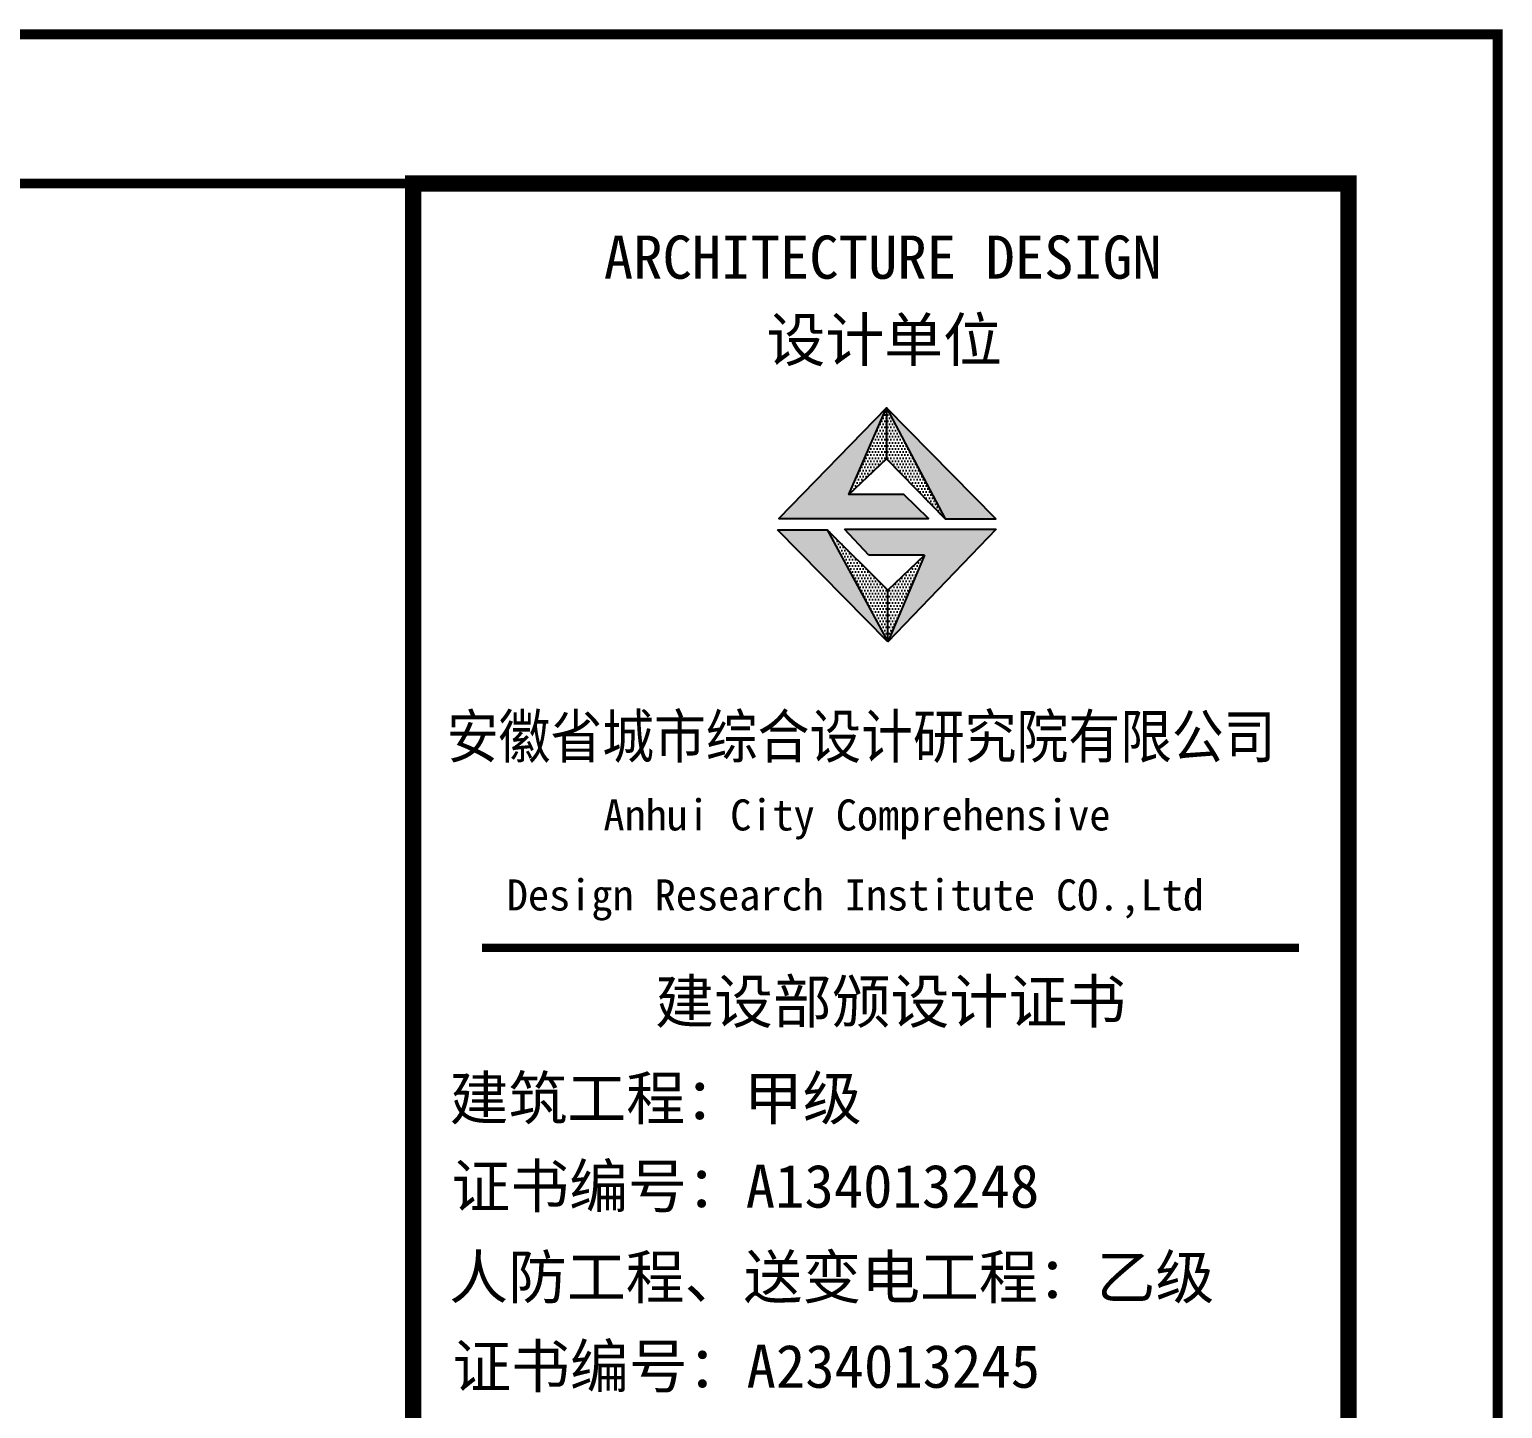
# Model space of a CAD drawing. Extents: x -518586 to 1253874, y -62343 to 661177.
# Drawn here: x 1239063 to 1253874, y 458492 to 472356 of the extents above; entities that cross this region are included whole.
import ezdxf

# ---------------------------------------------------------------- set-up
doc = ezdxf.new("R2010")
doc.units = 0
doc.header["$LTSCALE"] = 1000
doc.header["$MEASUREMENT"] = 0
for name, color, linetype in [('A_DE_DETAIL_3', 144, 'Continuous'), ('PUB_TEXT', 7, 'Continuous'), ('图框', 7, 'Continuous')]:
    doc.layers.add(name, color=color, linetype=linetype)
doc.styles.add('黑体', font='simhei.ttf')

msp = doc.modelspace()

# ---------------------------------------------------------------- hatches: boundary and pattern name
for points in [[(1247303, 467681), (1247679, 468552), (1246596, 467439), (1248104, 467439), (1247853, 467681)], [(1248270, 467435), (1248781, 467435), (1247679, 468552)]]:
    msp.add_hatch(color=1).paths.add_polyline_path(points)
at = {"layer": 'A_DE_DETAIL_3'}
for points in [[(1247084, 467327), (1246583, 467327), (1247693, 466200)], [(1247257, 467331), (1247503, 467072), (1248061, 467072), (1247693, 466200), (1248782, 467331)]]:
    msp.add_hatch(color=1, dxfattribs=at).paths.add_polyline_path(points)
at = {"layer": 'PUB_TEXT'}
h = msp.add_hatch(dxfattribs=at)
h.set_pattern_fill('DOTS', color=256, scale=495, style=0)
h.set_pattern_definition([(0, (-2513269.927, 1889284.703), (15.46875, 30.93750002), [0, -30.93750002])])
h.paths.add_polyline_path([(1247693, 466200), (1247693, 466720), (1247084, 467327)])
h.paths.add_polyline_path([(1248061, 467072), (1247693, 466720), (1247693, 466200)])
h.paths.add_polyline_path([(1247679, 468552), (1247679, 468040), (1248270, 467435)])
h.paths.add_polyline_path([(1247679, 468040), (1247679, 468552), (1247303, 467681)])

# ---------------------------------------------------------------- linework, layer by layer
for p, q in [((1247303, 467681), (1247679, 468552)), ((1247679, 468552), (1248270, 467435)), ((1247693, 466200), (1246583, 467327)), ((1246583, 467327), (1247084, 467327)), ((1246583, 467327), (1247084, 467327)), ((1247693, 466720), (1247084, 467327)), ((1247257, 467331), (1248782, 467331)), ((1247503, 467072), (1247257, 467331)), ((1248782, 467331), (1247693, 466200)), ((1248061, 467072), (1247503, 467072)), ((1247693, 466720), (1248061, 467072)), ((1248061, 467072), (1247693, 466200)), ((1247693, 466200), (1247693, 466720)), ((1247693, 466200), (1247693, 466720))]:
    msp.add_line(p, q)
for points in [[(1247853, 467681), (1247303, 467681), (1247679, 468040), (1248270, 467435), (1248781, 467435), (1247679, 468552), (1246596, 467439), (1248104, 467439), (1247853, 467681)], [(1247679, 468552), (1247679, 468040)]]:
    msp.add_lwpolyline(points)
at = {"layer": 'A_DE_DETAIL_3', "color": 1}
for p, q in [((1247693, 466200), (1246583, 467327)), ((1247084, 467327), (1247693, 466200))]:
    msp.add_line(p, q, dxfattribs=at)
at = {"layer": '图框', "color": 4}
for points, const_width in [([(1096175, 383207), (1253825, 383207), (1253825, 472307), (1096175, 472307)], 98.6), ([(1242920, 470807), (1252325, 470807), (1252325, 384707), (1242920, 384707)], 163), ([(1099925, 384707), (1252325, 384707), (1252325, 470807), (1099925, 470807)], 98.6)]:
    msp.add_lwpolyline(points, close=True, dxfattribs=dict(at, const_width=const_width))
for points, const_width in [([(1242920, 470807), (1242920, 384707)], 163), ([(1243612, 463124), (1251829, 463124)], 82.2)]:
    msp.add_lwpolyline(points, dxfattribs=dict(at, const_width=const_width))

# ---------------------------------------------------------------- texts
at = {"layer": '图框', "color": 4, "style": '黑体'}
for s, height, p in [('ARCHITECTURE DESIGN', 433.86, (1244838, 469850)), ('设计单位', 433.9, (1246474, 469019)), ('Anhui City Comprehensive ', 312.25, (1244834, 464303)), (' Design Research Institute CO.,Ltd', 312.25, (1243650, 463499)), ('建设部颁设计证书', 433.9, (1245354, 462367)), (' 建筑工程：甲级', 433.9, (1242992, 461395)), ('证书编号：A134013248', 433.86, (1243306, 460511)), ('人防工程、送变电工程：乙级', 433.86, (1243283, 459597)), ('证书编号：A234013245', 433.86, (1243314, 458700))]:
    msp.add_text(s, height=height, dxfattribs=at).set_placement(p)
at = {"layer": '图框', "color": 4, "style": '黑体', "width": 0.88}
msp.add_text('安徽省城市综合设计研究院有限公司', height=433.86, dxfattribs=at).set_placement((1243259, 465032))

doc.saveas('drawing.dxf')
